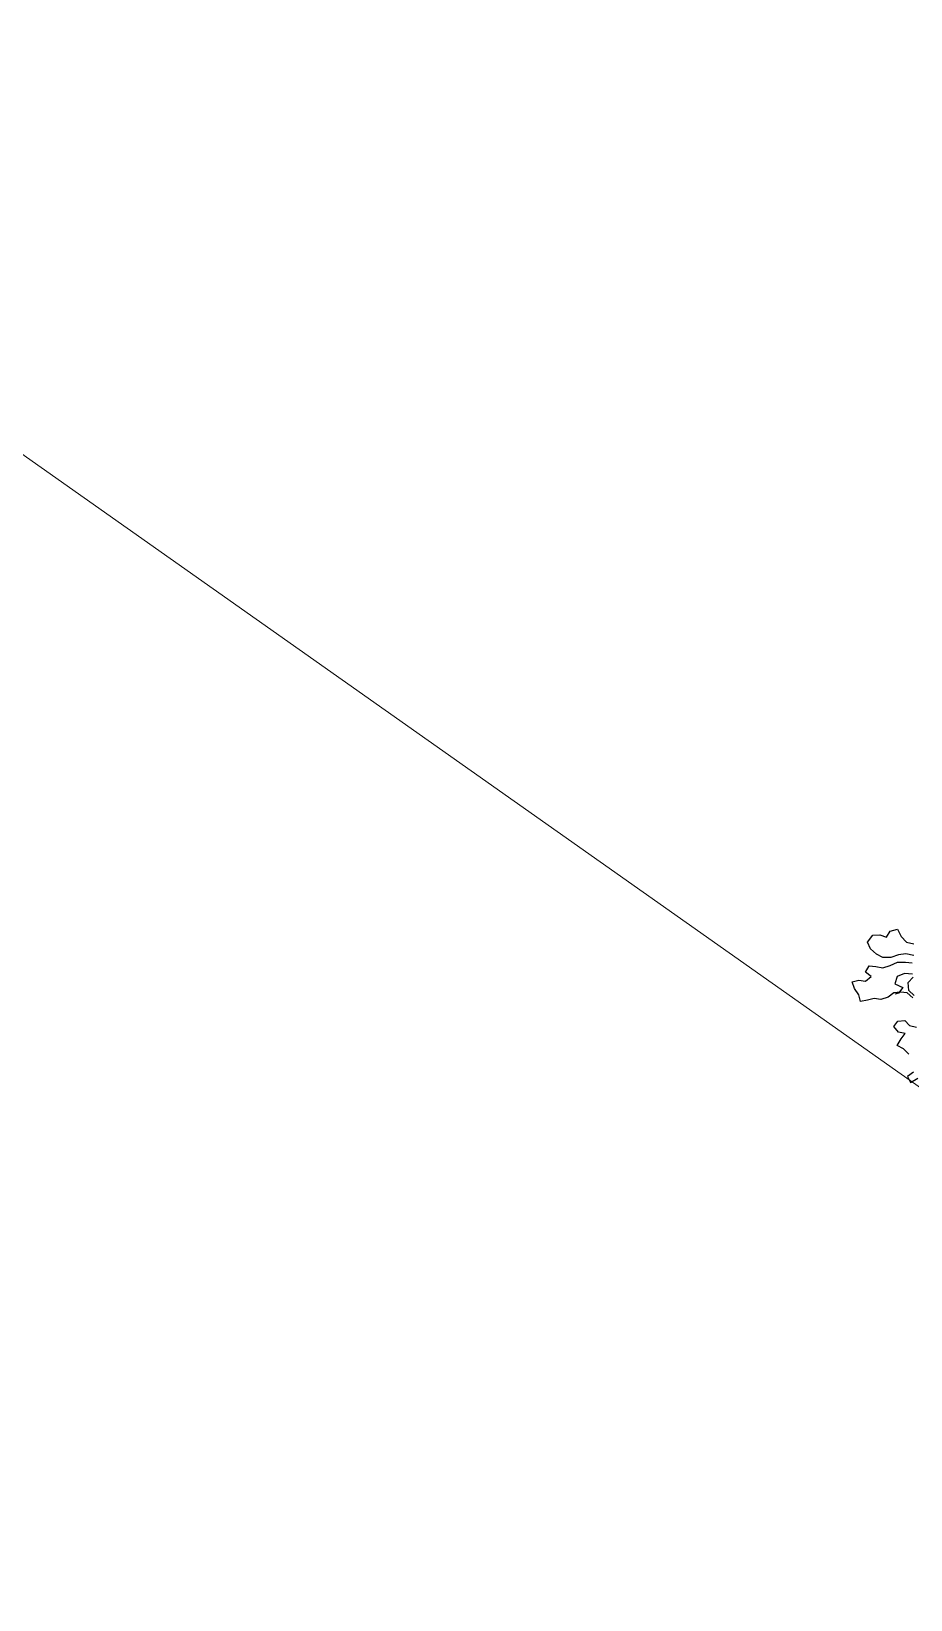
# Model space of a CAD drawing. Header units: inches. Extents: x 350994 to 353538, y 1581369 to 1583842.
# Drawn here: x 351099.285 to 351101.621, y 1583007.926 to 1583012.093 of the extents above; entities that cross this region are included whole.
import ezdxf

# ---------------------------------------------------------------- set-up
doc = ezdxf.new("R2010")
doc.units = ezdxf.units.IN
doc.header["$MEASUREMENT"] = 0
doc.linetypes.add('1', pattern=[0])
doc.layers.add('EP TF', color=5, linetype='Continuous')
doc.layers.add('TREE', color=81, linetype='1')
doc.styles.get("Standard").update_dxf_attribs({"font": 'arial.ttf'})
doc.linetypes.add('SILT_FENCE', pattern='A,0.5,-0.2,["EP",Standard,S=0.1,R=0,X=-0.1,Y=-0.05],-0.2', length=0.9)

# ---------------------------------------------------------------- blocks, each defined once
blk = doc.blocks.new('TREE_4')
at = {"color": 94}
for points in [[(-2320, 5744.7), (-2346, 5770.7), (-2374.9, 5785.2), (-2357.5, 5817), (-2337.2, 5843), (-2369, 5848.8), (-2392.1, 5874.9), (-2371.9, 5900.9), (-2340.1, 5903.7), (-2316.9, 5880.6), (-2285.1, 5871.9)], [(-2302.4, 6010.7), (-2328.4, 6033.8), (-2360.2, 6036.8), (-2392, 6033.9), (-2418, 6013.7), (-2452.7, 6002.2), (-2484.5, 6008), (-2516.3, 5999.3), (-2548.1, 5993.6), (-2556.8, 6025.4), (-2577, 6054.3), (-2588.5, 6086.1), (-2556.7, 6094.8), (-2524.9, 6089), (-2498.9, 6112.1), (-2524.9, 6132.3), (-2507.5, 6161.2), (-2475.7, 6158.3), (-2443.9, 6152.5), (-2409.2, 6164), (-2374.5, 6178.4), (-2336.9, 6178.4), (-2305.1, 6175.5)], [(-2296.4, 6210.2), (-2334, 6218.9), (-2368.7, 6213.1), (-2406.3, 6201.6), (-2443.9, 6201.6), (-2472.8, 6216.1), (-2501.7, 6242.2), (-2516.1, 6274), (-2490, 6305.8), (-2458.2, 6308.6), (-2426.4, 6297), (-2409.1, 6325.9), (-2374.4, 6334.6), (-2357, 6299.9), (-2331, 6273.8), (-2296.4, 6265.1)], [(-2297.9, 5660.5), (-2326.8, 5640.3), (-2312.4, 5611.4), (-2277.7, 5631.6)], [(-2294.7, 6021.9), (-2320.7, 6045.1), (-2323.5, 6082.7), (-2300.4, 6108.7)], [(-2303.2, 6123.1), (-2340.8, 6126), (-2375.5, 6111.6), (-2387.1, 6076.9), (-2349.6, 6059.6), (-2369.8, 6033.5), (-2387.2, 6027.8)]]:
    blk.add_lwpolyline(points, dxfattribs=at)

msp = doc.modelspace()

# ---------------------------------------------------------------- linework, layer by layer
at = {"layer": 'EP TF', "color": 252, "linetype": 'SILT_FENCE', "lineweight": 5, "ltscale": 6, "elevation": 97.6136}
msp.add_lwpolyline([(351334.5485, 1583220.7615), (351313.2661, 1583201.6039), (351299.5682, 1583152.936), (351283.6557, 1583095.4134), (351267.6587, 1583037.5852), (351251.6616, 1582979.7571), (351198.8809, 1582966.7433), (351173.8393, 1582964.5107), (351151.773, 1582973.9413), (351097.7524, 1583012.0323), (351096.5409, 1583017.4695)], dxfattribs=at)

# ---------------------------------------------------------------- block references
at = {"layer": 'TREE', "lineweight": 5, "xscale": 0.0005632341344607994, "yscale": 0.0005632341490127146, "zscale": 0.0005632341444477617}
msp.add_blockref('TREE_4', (351102.9237, 1583006.1392), dxfattribs=at)

doc.saveas('drawing.dxf')
